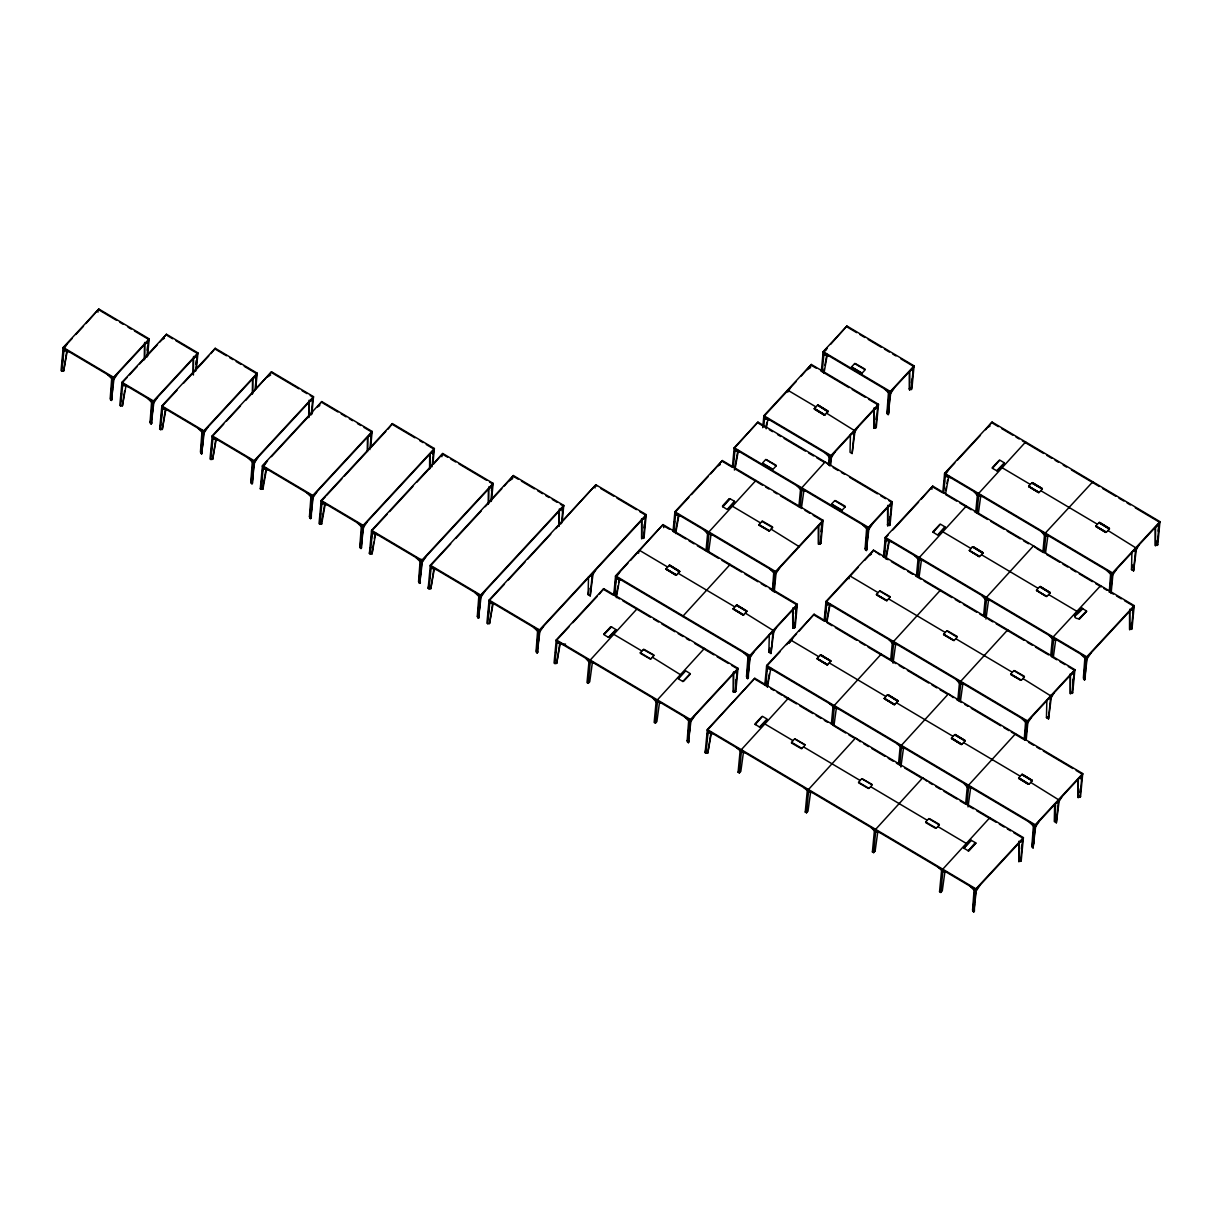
<?xml version="1.0" encoding="UTF-8"?>
<svg xmlns="http://www.w3.org/2000/svg" width="1221" height="1221" viewBox="0 0 1221 1221"><rect width="100%" height="100%" fill="white"/><g stroke="black" fill="none" stroke-linecap="round" stroke-linejoin="round"><path stroke-width="1.5" d="M144.368 359.798L144.505 343.086M144.643 359.157L144.78 342.445M193.132 373.84L193.269 358.989M193.391 375.061L193.559 356.486M252.396 394.108L252.518 379.258M252.671 393.467L252.808 378.617M308.699 417.582L308.821 402.732M308.974 416.941L309.111 400.229M367.353 450.518L367.46 437.515M367.613 451.724L367.872 436.767M429.578 467.582L429.685 454.578M429.838 468.788L429.96 453.937L433.501 451.724M488.324 504.288L488.446 489.438M488.598 503.647L488.736 486.935M558.943 526.327L559.065 511.477M559.218 525.686L559.355 508.974M641.574 518.849L641.666 538.629L644.047 537.774L646.23 514.636L595.879 484.768L489.102 600.06L486.904 623.198L487.805 623.733L489.545 623.549L492.963 604.502M641.666 538.629L641.834 520.054M560.424 642.612L556.7 663.385L554.96 663.568L554.059 663.034L556.257 639.896L603.708 588.659L738.003 668.314L735.82 691.452L733.439 692.307L733.348 672.542M733.439 692.307L733.623 671.886M792.643 610.332L792.765 628.25L795.146 627.396L797.328 604.273L663.018 524.603L615.567 575.839L613.736 595.253M792.765 628.25L792.933 607.829M818.391 526.358L818.513 544.276L820.878 543.437L823.076 520.299L722.344 460.546L674.892 511.782L673.046 531.196M818.513 544.276L818.665 525.717M762.728 427.671L763.873 415.705L811.324 364.453L878.479 404.288L876.281 427.426L873.915 428.281L873.793 410.363M873.915 428.281L874.083 407.86M732.371 467.139L734.203 447.725L757.936 422.115L892.23 501.77L890.048 524.908L887.667 525.763L887.56 507.844M887.667 525.763L887.85 505.341M821.351 371.062L823.183 351.648L846.916 326.022L914.071 365.857L911.873 388.995L909.508 389.85L909.386 371.932M909.508 389.85L909.66 371.276M1018.726 843.68L1018.833 861.599L1021.214 860.759L1023.396 837.621L754.792 678.281L707.341 729.532L705.158 752.655L706.043 753.189L707.798 753.021L711.202 733.974M1018.833 861.599L1019.016 841.177M1070.222 673.885L1070.329 693.665L1072.694 692.811L1074.892 669.673L873.427 550.167L825.976 601.419L824.144 620.833M1070.329 693.665L1070.481 675.091M1078.036 779.639L1078.158 797.557L1080.539 796.703L1082.722 773.565L814.117 614.224L766.666 665.476L764.819 684.889M1078.158 797.557L1078.311 778.983M1129.532 611.69L1129.639 629.609L1132.02 628.754L1134.202 605.616L932.752 486.111L885.301 537.362L883.47 556.776M1129.639 629.609L1129.822 609.187M1155.264 527.716L1155.387 545.634L1157.767 544.78L1159.95 521.642L992.078 422.054L944.611 473.305L942.78 492.719M1155.387 545.634L1155.539 527.06M593.223 572.603L590.216 595.909L588.125 594.658L588.507 576.755M589.117 588.324L588.125 594.658M773.977 630.204L770.97 653.51L768.894 652.273L769.291 634.386M769.856 647.74L768.894 652.273M850.442 434.401L850.03 452.304L852.121 453.525L855.112 430.219M1051.525 695.604L1048.534 718.91L1046.458 717.673L1046.855 699.786M1054.685 803.677L1054.288 821.565L1056.363 822.801L1059.37 799.496M1055.173 820.604L1055.539 804.502M1136.598 547.573L1133.592 570.879L1131.516 569.642L1131.913 551.755M1132.478 565.109L1131.516 569.642M111.706 378.357L110.211 398.534L111.401 400.442L114.133 377.426M112.408 389.209L112.027 399.771M112.958 381.868L113.232 378.205M154.014 401.083L151.267 424.099L150.076 422.176L151.587 402.014M152.014 416.529L152.549 409.188M202.091 430.051L200.442 452.06L201.633 453.968L204.38 430.952M202.091 450.076L202.778 440.903M254.731 460.821L251.999 483.852L250.809 481.929L252.304 461.752M252.625 483.165L252.869 474.45M253.419 467.109L253.831 461.599M313.385 495.619L310.638 518.635L309.447 516.727L310.958 496.55M311.263 517.963L311.508 509.233M311.92 503.724L312.332 498.229M363.751 525.488L361.004 548.519L359.813 546.596L361.324 526.419M361.63 547.832L361.599 542.78M362.011 537.271L362.561 529.945M422.497 560.347L419.765 583.363L418.574 581.455L420.207 559.447L420.818 562.24L415.934 557.509M420.635 573.962L421.184 566.62M481.257 595.192L478.51 618.223L477.319 616.3L478.83 596.123M479.258 610.653L479.807 603.311M537.728 629.151L536.08 651.159L537.271 653.082L540.018 630.051M537.881 647.344L538.43 640.002M691.101 719.673L688.369 742.704L687.179 740.781L688.675 720.604M689.239 733.302L689.789 725.961M748 656.562L746.489 676.724L747.679 678.647L750.427 655.631M748.565 669.245L748.32 677.976M749.114 661.904L749.526 656.41M772.374 590.918L773.748 572.588M773.9 590.766L774.16 587.103M774.709 579.761L775.259 572.435M828.601 463.919L829.151 456.578M829.975 465.598L830.249 461.935M869.062 527.518L866.33 550.534L865.124 548.626L866.635 528.449M866.956 549.862L867.063 542.963M867.475 537.469L868.024 530.128M890.887 391.59L888.155 414.621L886.965 412.698L888.461 392.521M888.781 413.934L889.025 405.219M889.437 399.71L889.987 392.368M976.495 888.98L973.763 911.995L972.572 910.088L974.068 889.911M974.389 911.324L974.495 904.425M974.907 898.931L975.457 891.589M1024.327 738.461L1025.701 720.131M1026.266 732.814L1026.8 725.472M1033.531 824.022L1031.882 846.031L1033.073 847.939L1035.82 824.923M1033.546 844.047L1034.233 834.874M1084.874 657.905L1083.378 678.082L1084.569 679.99L1087.301 656.974M1085.438 670.588L1085.194 679.319M1086.125 661.416L1086.4 657.753M1109.248 592.277L1110.622 573.931M1110.774 592.124L1111.186 586.614M1111.736 579.288L1112.148 573.778M67.094 351.892L63.69 370.94L61.935 371.108L61.05 370.589L63.217 347.436L98.809 309.005L149.176 338.873L147.512 356.425M62.21 364.285L62.912 356.791M63.278 353.052L63.797 347.558M61.935 371.108L64.057 348.763M67.353 343.712L63.629 349.298M69.093 351.755L63.889 350.503L67.414 350.152M97.939 312.225L98.107 310.47M86.019 323.519L98.809 309.005M107.57 374.588L112.454 379.319M110.501 399.923L112.622 377.579M111.401 400.442L113.584 377.304L149.176 338.873M117.704 373.58L113.98 379.166M126.145 384.997L122.436 405.784L120.681 405.952L119.795 405.433L121.978 382.295L166.468 334.249L197.939 352.915L196.459 368.605M120.772 401.007L121.49 393.513M122.008 387.896L122.527 382.402M120.681 405.952L122.787 383.608M127.839 386.599L122.634 385.348M144.902 344.2L148.306 342.094M147.161 350.244L147.512 346.505M146.886 357.081L148.474 340.354M147.451 398.229L152.32 402.976M150.381 423.565L152.488 401.221M151.267 424.099L153.449 400.961L197.939 352.915M162.195 339.575L164.453 338.232M157.57 397.222L153.846 402.823M166.468 334.249L160.043 341.911M165.705 410.393L162.301 429.426L160.546 429.609L159.661 429.075L161.844 405.937L215.232 348.29L257.204 373.183L255.723 388.873M160.653 424.649L159.661 429.075M161.004 420.909L161.706 413.415M162.24 407.799L162.408 406.059M160.546 429.609L162.668 407.265M167.704 410.256L162.5 409.004L166.025 408.653M193.681 358.241L197.069 356.135M195.925 364.285L196.291 360.546M195.665 371.123L197.237 354.395M197.802 428.113L202.686 432.845M200.748 453.449L202.854 431.105M201.633 453.968L203.815 430.845L257.204 373.183M210.974 353.617L215.232 348.29M207.936 427.106L204.212 432.692M216.376 438.537L212.668 459.31L210.912 459.478L210.027 458.959L212.21 435.821L271.535 371.764L313.507 396.657L311.843 414.209M211.004 454.533L211.889 445.161M212.607 437.667L212.775 435.928M210.912 459.478L213.034 437.133M218.071 440.125L212.866 438.888M252.93 378.51L256.334 376.404M248.168 457.982L253.052 462.728M255.723 378.937L256.242 373.458M255.097 389.514L256.502 374.664M251.099 483.318L253.22 460.973M251.999 483.852L254.182 460.714L313.507 396.657M258.303 456.975L254.579 462.576M267.262 377.091L270.665 374.984M268.345 469.948L263.126 468.696L266.651 468.345L262.927 489.133L261.187 489.3L260.287 488.766L262.469 465.628L321.779 401.572L372.146 431.44L370.665 447.13M245.665 400.412L271.535 371.764M261.096 486.217L261.981 476.862M262.515 471.23L263.034 465.75M261.187 489.3L263.293 466.956M266.605 461.904L263.797 466.147M309.234 401.984L312.637 399.878M311.218 414.85L312.805 398.122M306.822 492.765L311.691 497.512M317.506 406.898L319.78 405.555M309.752 518.116L311.859 495.772M310.638 518.635L312.82 495.497L372.146 431.44M321.779 401.572L317.842 406.532M316.941 491.758L313.217 497.359M325.397 503.189L321.672 523.977L319.917 524.145L319.032 523.611L321.215 500.473L392.399 423.611L434.371 448.504L432.89 464.194M319.841 521.062L320.543 513.568M321.077 507.951L321.779 500.595M319.917 524.145L322.039 501.8M325.32 496.932L321.138 501.266L363.11 526.175L434.294 449.297L433.409 448.779M327.075 504.792L321.871 503.54M357.173 522.649L362.057 527.38M360.119 547.985L362.225 525.64M370.665 437.194L371.016 433.455M369.856 449.649L371.443 432.921M361.004 548.519L363.186 525.381L434.371 448.504M367.307 521.642L363.583 527.228M375.458 534.813L372.054 553.861L370.299 554.029L369.414 553.495L371.581 530.357L442.765 453.495L493.131 483.363L491.468 500.915M370.574 547.206L369.414 553.495M371.108 541.59L371.81 534.096M370.299 554.029L372.42 531.684M377.457 534.676L372.252 533.424L375.763 533.073M388.11 429.12L392.399 423.611M418.864 582.844L420.986 560.5M419.765 583.363L421.947 560.225L493.131 483.363M432.89 454.258L433.241 450.518M432.081 466.712L433.669 449.984M426.068 556.501L422.344 562.087L421.733 559.294M434.523 567.933L430.815 588.705L429.059 588.888L428.174 588.354L430.341 565.216L513.385 475.534L563.751 505.402L562.27 521.092M429.151 583.928L428.174 588.354M429.685 578.311L430.387 570.817M429.059 588.888L431.166 566.544M441.895 456.7L442.063 454.96M433.638 464.056L442.765 453.495M436.218 569.535L431.013 568.284M474.694 592.353L479.578 597.1M488.858 488.69L492.261 486.584M477.625 617.689L479.746 595.344M478.51 618.223L480.708 595.085L563.751 505.402M491.468 490.995L491.819 487.24M490.842 501.556L492.429 484.829M484.829 591.346L481.089 596.947M488.247 615.033L488.949 607.539M489.484 601.922L489.652 600.183M487.805 623.733L489.911 601.388M494.963 604.38L489.743 603.128L493.269 602.777M509.111 480.86L512.515 478.754L512.683 476.999M504.365 485.989L513.385 475.534M533.455 627.212L538.339 631.944M536.385 652.548L538.492 630.204M537.271 653.082L539.468 629.944L646.23 514.636M543.574 626.205L539.85 631.791M559.477 510.729L562.881 508.623M562.27 511.156L562.622 507.417M561.462 523.611L563.049 506.883M555.57 652.991L556.104 647.374M556.639 641.758L556.807 640.018M554.96 663.568L557.066 641.223M556.898 642.963L562.103 644.215M595.009 487.973L595.161 486.233M555.921 528.617L595.879 484.768M589.804 576.281L592.612 574.832M590.216 595.909L592.322 573.565M585.561 658.119L588.949 661.98M595.741 569.886L593.055 574.343M589.117 660.24L587.011 682.585L588.263 683.333L589.743 681.745L592.475 661.828M589.743 660.607L637.286 608.577L637.209 609.371M588.263 683.333L590.384 660.988M593.94 663.095L590.72 662.194M599.435 593.971L603.708 588.659M611.568 626.816L603.968 634.706L608.546 637.423M608.363 637.316L615.949 629.578L611.553 626.968M609.111 637.362L616.056 629.868M614.361 594.551L614.712 590.811M615.247 585.195L615.964 577.701M614.621 595.756L616.391 577.167M621.428 580.158L616.223 578.907M638.614 553.235L638.781 551.495M641.971 519.963L645.36 517.857M639.224 551.007L639.3 550.213L667.628 567.032M644.047 527.884L644.398 524.145M643.421 538.461L645.527 516.117M640.262 652.747L643.482 649.404M640.353 653.357L650.183 659.019M640.384 652.762L650.869 658.989M643.36 649.541L653.998 655.479L650.885 658.836M644.062 649.358L653.891 655.021M630.479 560.454L663.018 524.603M663.675 527.655L663.842 525.915M652.701 697.954L656.104 701.816L661.095 702.93M666.117 568.788L676.617 575.015L665.994 568.925L669.245 565.277L679.593 571.794L669.123 565.415M656.272 700.076L654.166 722.42L655.418 723.153L656.883 721.58L659.371 703.479M656.898 700.442L704.425 648.412L704.364 649.19M655.418 723.153L657.539 700.808M673.855 528.632L674.572 521.138M675.274 513.644L675.442 511.904M673.946 531.7L675.701 513.11M680.753 516.101L675.534 514.85M676.495 574.999L679.731 571.504M682.646 616.468L730.173 564.438L730.097 565.231M678.189 678.51L685.118 671.016M682.676 681.562L690.277 673.671L685.714 670.802L678.296 678.8L682.692 681.41M680.631 674.816L652.38 657.219M683.439 681.455L690.384 673.961M684.538 716.834L689.422 721.58M704.196 530.006L707.6 533.867M687.469 742.17L689.59 719.825M705.997 550.717L707.753 532.127M688.369 742.704L690.552 719.566L738.003 668.314M708.394 532.493L755.921 480.464L755.845 481.257M707.264 551.465L709.019 532.875M718.07 465.857L720.329 464.529M694.673 715.827L690.949 721.428M712.591 534.981L709.355 534.081M710.729 473.794L722.344 460.546M734.401 501.358L727.167 509.478L722.786 506.7M727.762 509.264L734.676 501.923M706.318 746.367L705.158 752.655M706.852 740.75L707.554 733.256M733.714 458.959L734.416 451.465M706.043 753.189L708.149 730.845M733.272 467.643L735.027 449.053M713.201 733.836L707.997 732.585L711.507 732.234M740.063 452.045L734.859 450.793M736.385 605.265L733.149 608.76L743.635 614.987L746.886 611.339L736.263 605.25L746.764 611.477M733.745 673.641L737.133 671.535M757.936 422.115L734.126 448.519L868.436 528.189L892.169 502.564L888.888 500.625M735.637 683.439L735.988 679.7M736.874 670.329L737.041 668.589M735.195 692.139L737.301 669.795M755.189 481.074L756.471 481.623M764.254 417.567L764.422 415.812M763.781 426.617L764.682 417.017M743.864 652.777L748.748 657.524M762.576 463.583L772.405 469.246M736.645 747.74L740.552 751.068M759.019 524.648L769.505 530.876L758.882 524.786L762.133 521.138M758.989 525.244L768.818 530.906M769.734 420.024L764.514 418.772L768.04 418.421M766.284 459.584L776.113 465.247M743.558 751.449L740.826 771.367L739.361 772.954L738.095 772.206L740.216 749.862M746.794 678.113L748.9 655.769M761.996 521.428L772.511 527.503M740.842 750.228L788.369 698.198L788.293 698.992L784.096 696.504M747.679 678.647L749.877 655.509L797.328 604.273M762.698 521.245L772.527 526.907M739.361 772.954L741.468 750.61M753.998 651.77L750.259 657.371M745.039 752.731L740.674 751.983M1013.735 832.722L1023.32 838.415L975.869 889.651L707.264 730.311L754.792 678.281M776.083 465.995L772.969 469.352L762.469 463.125L765.72 459.478L776.205 465.857M772.618 527.518L769.383 531.013M754.96 723.885L761.889 716.544M769.612 568.803L774.48 573.549M759.462 726.953L755.234 724.45M787.514 390.873L787.591 390.079L815.918 406.883M787.804 392.139L787.957 390.399M790.491 387.668L788.69 390.705M772.893 590.399L774.648 571.81M760.195 727.151L767.139 719.657M773.778 590.949L775.61 571.535L823.076 520.299M765.46 684.187L766.162 676.693M766.696 671.077L767.215 665.582M774.236 592.124L776.174 571.657M765.72 685.393L767.475 666.788M770.558 633.882L772.908 632.905M770.97 653.51L773.076 631.165M773.519 630.677L745.268 613.079M779.731 567.796L776.007 573.397M772.527 669.78L767.307 668.528M776.495 627.472L773.809 631.944M807.05 369.78L810.454 367.674L810.622 365.934M797.084 485.866L801.113 490.094M801.251 376.037L811.324 364.453M798.9 506.578L800.655 487.988M801.281 488.354L825.091 461.95L829.929 465.644M800.152 507.325L801.907 488.736M789.254 643.345L789.407 641.788M793.055 609.584L796.458 607.478M790.155 642.383L790.384 639.85L818.711 656.654M799.267 546.703L771.016 529.105M805.478 490.842L801.754 490.476M814.3 408.638L817.536 405.143L827.899 411.66L817.536 405.143M792.826 637.911L791.04 640.964M794.596 623.122L794.245 626.877L795.146 627.396M795.482 613.766L795.848 610.012M794.505 628.082L796.626 605.738M821.977 370.36L822.328 366.621M822.862 360.989L823.58 353.51M822.237 371.566L824.007 352.961M791.437 742.979L801.281 748.656M829.044 355.967L823.839 354.716M824.786 415.018L828.021 411.523M795.146 738.98L804.99 744.642M825.014 452.808L829.883 457.539M818.803 525.61L822.206 523.504M821.061 531.669L821.58 526.053M820.253 544.108L822.359 521.764M814.117 614.224L799.053 631.196M801.846 748.595L805.082 745.1L794.596 738.873L791.483 742.231L801.968 748.458M829.196 465.415L830.051 455.799M830.066 465.644L831.013 455.54L878.479 404.288M830.692 464.88L831.577 455.647M830.601 344.353L846.916 326.022M835.133 451.801L831.409 457.387M803.8 787.576L807.692 790.903M830.707 661.263L820.207 655.036L830.829 661.126L827.579 664.773L817.078 658.562L820.314 655.067M831.654 504.563L841.498 510.225M810.713 791.284L807.981 811.202L806.516 812.789L805.25 812.041L807.356 789.697M807.997 790.063L855.524 738.033L860.362 741.742M835.362 500.564L845.207 506.227M806.516 812.789L808.623 790.445M825.304 614.514L826.007 607.02M826.373 603.266L826.525 601.526M825.03 621.336L826.8 602.731M851.556 367.506L861.385 373.168M854.685 363.553L851.449 367.048L861.95 373.275L865.185 369.78L854.578 363.537M812.194 792.551L808.958 791.651M831.837 605.723L826.632 604.471L830.143 604.12M855.265 363.492L865.094 369.169M842.185 510.042L845.283 506.837M851.709 433.913L854.059 432.936M845.161 506.974L834.676 500.595M852.121 453.525L854.41 429.807M854.669 430.708L826.419 413.11M829.532 703.601L833.439 706.928M857.63 427.503L854.502 432.448M831.348 724.328L833.104 705.723M833.729 706.089L881.272 654.059L881.196 654.853M834.37 706.471L832.6 725.06L845.619 732.997M849.022 578.8L849.19 577.06M849.633 576.587L849.709 575.793L878.036 592.597M837.927 708.592L833.577 707.844M862.499 524.664L867.383 529.41M874.205 409.615L877.609 407.509M876.098 419.414L876.464 415.659M877.35 406.303L877.502 404.563M875.655 428.113L877.762 405.769M865.43 550.015L867.551 527.67M866.33 550.534L868.513 527.396L892.23 501.77M884.325 388.751L889.209 393.483M869.169 555.494L871.428 554.151M872.633 523.656L868.894 529.258M873.427 550.167L879.914 554.853M887.255 414.087L889.376 391.743M888.155 414.621L890.338 391.483L914.071 365.857M894.459 387.744L890.72 393.345M858.592 782.814L868.421 788.491M876.51 594.963L886.339 600.625M890.14 597.069L886.904 600.717L876.403 594.505L879.517 591.147M862.301 778.815L872.13 784.477M880.204 590.949L890.048 596.626M887.972 507.097L891.376 504.99M884.096 556.074L884.63 550.457M885.149 544.825L885.851 537.469M884.355 557.28L886.11 538.675M889.514 520.634L889.865 516.895M889.422 525.595L891.528 503.25M891.162 541.666L885.942 540.415M869.123 788.293L872.237 784.935L861.736 778.708L858.516 782.203L869.108 788.445M909.798 371.184L913.201 369.078M890.017 597.206L879.532 590.979M911.522 382.845L911.873 379.105M912.942 367.872L913.094 366.117M911.248 389.682L913.354 367.338M870.955 827.411L875.61 832.02L879.334 832.386M888.857 639.545L892.887 643.788M877.624 832.936L875.136 851.037L873.656 852.624L872.405 851.876L874.511 829.532M890.674 660.271L892.429 641.666M875.136 829.898L922.679 777.869L926.8 781.15M893.055 642.032L940.582 590.002M873.656 852.624L875.778 830.28M891.925 661.019L893.68 642.414M897.252 644.535L893.513 644.154M894.749 704.456L884.355 698.259M897.969 701.129L894.734 704.609L884.233 698.397L887.484 694.734L897.832 701.251L887.362 694.871M896.687 743.436L900.594 746.764M914.605 555.57L918.635 559.813M898.503 764.148L900.259 745.558M916.406 576.297L918.161 557.692M900.884 745.924L948.412 693.894L953.25 697.603M918.803 558.073L966.33 506.028M899.755 764.895L901.51 746.306M917.673 577.045L919.428 558.44M898.87 804.273L898.946 803.494M905.082 748.412L901.357 748.046M923 560.561L919.764 559.645M931.882 489.331L932.05 487.591M921.138 499.374L932.752 486.111M932.92 531.715L939.849 524.374M944.81 526.938L937.575 535.042L933.195 532.28M938.171 534.829L945.085 527.487M943.772 488.263L944.474 480.784M945.176 473.412L945.008 475.152L948.732 469.566M943.68 493.223L945.436 474.618M921.947 778.479L918.406 776.174M950.472 477.609L945.268 476.358M925.747 822.649L935.576 828.326M946.672 630.814L957.157 637.209L954.044 640.552L943.558 634.34L946.794 630.845M943.65 634.783L953.494 640.46M928.891 818.543L925.655 822.038M929.456 818.65L939.285 824.312M947.359 630.784L957.203 636.446M936.156 828.265L939.376 824.923M936.278 828.128L925.777 822.069M939.254 824.908L928.769 818.681M938.094 867.246L942.002 870.573M956.012 679.38L959.416 683.241L960.072 680.967M973.915 491.529L977.319 495.375M962.011 744.306L951.525 737.927L961.873 744.444L965.124 740.796L954.517 734.706L965.002 740.933M945.023 870.955L942.276 890.872L940.811 892.459L939.56 891.712L941.666 869.367M957.813 700.106L959.584 681.501M975.732 512.24L977.487 493.635M972.527 546.871L969.306 550.366L979.914 556.455L983.027 553.098M942.291 869.734L989.819 817.704L989.758 818.497M960.21 681.867L1007.737 629.838L1007.661 630.631M977.99 493.101L978.723 494.581M978.113 494.017L1025.64 441.971L1025.579 442.765L1022.374 440.873M940.811 892.459L942.933 870.115M959.08 700.839L960.835 682.249M976.983 512.988L978.754 494.383M987.804 427.381L990.063 426.037M946.489 872.221L942.124 871.473M964.407 684.37L960.668 683.989L959.904 682.707M982.31 496.504L978.586 496.123L977.823 494.841L979.074 495.589M992.078 422.054L985.591 429.777M992.23 467.658L999.16 460.317M992.322 468.269L996.916 470.833M992.52 468.223L999.755 460.103L1004.334 462.82L996.733 470.726M963.842 783.272L967.246 787.133L972.237 788.247M981.745 595.405L985.149 599.267L985.82 596.993M965.658 803.983L967.414 785.393M983.561 616.132L985.316 597.527M997.465 470.924L1004.41 463.431M968.039 785.759L1015.567 733.729L1015.49 734.523L1011.293 732.035M985.942 597.908L1033.485 545.863L1037.606 549.145M966.91 804.731L968.665 786.141M984.828 616.88L986.583 598.275M963.598 847.649L970.512 840.307M963.857 848.366L971.29 840.201L963.69 848.091L968.268 850.808L975.503 842.704L968.253 850.976M983.928 656.257L984.004 655.463M990.139 600.396L986.415 600.015M969.932 886.125L974.816 890.872M972.862 911.477L974.984 889.132M973.763 911.995L975.945 888.857L1023.396 837.621M980.066 885.118L976.342 890.72M991.773 760.134L991.849 759.355M1009.675 572.283L1009.752 571.489M1010.805 674.618L1020.634 680.295M1013.949 670.512L1010.713 674.175L1021.321 680.25L1024.434 676.907M1031.73 482.951L1028.616 486.309L1039.117 492.536L1042.352 488.873L1031.73 482.951L1042.23 489.01M1014.514 670.619L1024.343 676.281M1024.327 676.877L1013.827 670.65M1021.428 718.192L1026.296 722.924M1041.07 531.349L1044.474 535.21M1018.665 777.93L1021.794 774.404L1032.279 780.631L1029.028 784.279L1018.68 777.762L1029.15 784.141M1024.709 739.773L1026.464 721.184M1039.559 586.843L1036.446 590.201L1046.946 596.413L1050.045 593.07L1039.682 586.706M1042.887 552.075L1044.642 533.47M1025.594 740.323L1027.426 720.909L1074.892 669.673M1045.268 533.852L1045.13 532.936M1026.235 739.621L1027.99 721.031M1044.138 552.823L1045.893 534.218M1019.138 842.933L1022.526 840.826M1031.547 717.185L1027.823 722.771M1049.465 536.34L1045.1 535.592M1021.382 848.992L1021.733 845.237M1020.588 861.431L1022.694 839.086M1032.142 780.921L1021.656 774.541M1029.257 822.084L1034.141 826.815M1048.9 635.241L1053.57 639.85L1057.294 640.231M1032.188 847.42L1034.294 825.075M1050.716 655.967L1052.471 637.362M1033.073 847.939L1035.271 824.801L1082.722 773.565M1053.097 637.728L1052.975 636.828M1051.968 656.7L1053.723 638.11M1048.122 699.282L1051.373 697.344L1054.059 692.887M1048.534 718.91L1050.823 695.192M1051.083 696.092L1022.832 678.494M1039.392 821.061L1035.652 826.663M1069.001 508.226L1069.077 507.432M1055.951 803.174L1058.302 802.197L1057.6 801.785L1059.202 801.235L1061.888 796.779M1074.404 615.643L1081.333 608.15M1074.663 616.361C1096.977 597.237 1063.522 617.887 1078.891 618.711M1056.363 822.801L1058.47 800.457M1058.912 799.969L1030.661 782.371M1070.619 674.999L1074.022 672.893M1072.694 682.921L1073.045 679.166M1072.069 693.482L1074.19 671.138M1092.719 482.6L1092.795 481.807L1045.344 533.058M1080.738 654.135L1085.622 658.867M1095.893 526.007L1106.394 532.234L1095.771 526.144L1099.022 522.496L1109.37 529.014L1098.869 522.786M1083.668 679.471L1085.79 657.127M1084.569 679.99L1086.751 656.852L1134.202 605.616M1078.448 778.876L1081.852 776.77M1090.872 653.128L1087.148 658.714M1079.99 792.429L1080.356 788.674M1081.241 779.319L1081.592 775.564M1079.898 797.374L1082.02 775.03M1100.564 586.492L1100.625 585.698L1053.174 636.95M1109.492 528.876L1106.257 532.356M1106.485 570.161L1111.369 574.893M1109.767 591.742L1111.522 573.153M1110.667 592.292L1112.499 572.893L1159.95 521.642M1111.11 593.467L1113.048 573M1116.62 569.154L1112.88 574.74M1133.18 551.266L1135.545 550.274L1134.828 549.862M1129.944 610.943L1133.332 608.836M1133.592 570.879L1135.698 548.534M1136.14 548.061L1107.89 530.463M1131.302 626.358L1131.653 622.603M1132.539 613.247L1132.905 609.493M1139.117 544.856L1136.43 549.313M1131.394 629.426L1133.5 607.081M1155.677 526.968L1159.08 524.862M1157.233 540.506L1156.867 544.245L1157.767 544.78M1158.119 531.135L1158.47 527.396M1157.126 545.451L1159.248 523.107M708.623 551.816L711.11 533.714M801.51 507.677L803.998 489.575M833.974 725.411L836.461 707.31M893.039 663.171L895.771 643.253M919.031 577.396L921.519 559.294M900.869 767.063L903.616 747.145M978.357 513.339L980.845 495.238M960.439 701.19L962.926 683.088M985.942 619.032L988.43 600.93M968.024 806.898L970.756 786.98M1045.497 553.174L1047.984 535.073M1053.341 657.051L1055.829 638.949M66.834 350.686L63.69 370.94M124.649 390.72L122.436 405.784M165.14 410.912L162.301 429.426M215.812 439.056L212.668 459.31M262.973 486.187L266.071 468.879M321.718 521.031L324.817 503.724M373.657 542.261L372.054 553.861M374.267 538.797L375.198 533.608M433.653 570.192L430.815 588.705M492.384 605.036L489.545 623.549M559.539 644.871L556.7 663.385M616.071 596.397L617.933 586.004M618.543 582.539L619.169 579.075M616.33 597.603L619.734 578.556M675.701 530.601L678.494 515.018M675.656 533.546L679.059 514.499M734.401 470.009L737.805 450.961M734.966 469.49L738.384 450.442M710.943 732.768L707.798 753.021M766.223 425.87L766.849 422.405M766.178 428.8L767.734 420.146M767.475 684.294L769.322 673.9M823.687 372.207L824.297 368.742M824.923 365.277L826.785 354.884M767.414 687.225L770.833 668.177M823.946 373.412L827.35 354.365M826.48 621.962L829.273 606.379M827.044 621.443L829.837 605.86M885.79 557.905L888.903 540.598M886.064 559.111L889.468 540.064M945.741 490.384L946.351 486.935M946.977 483.47L947.603 480.006M945.68 493.33L948.793 476.022M617.811 574.999L619.673 572.298M825.427 350.809L827.289 348.107M72.039 338.614L63.141 348.229L113.507 378.098L149.099 339.667L134.478 330.998M75.855 334.508L83.486 326.266M126.984 377.594L121.902 383.089L153.388 401.755L197.863 353.708L175.839 340.644M129.533 374.847L137.164 366.605M139.698 363.873L157.494 344.643M177.03 390.262L161.767 406.73L203.739 431.624L257.127 373.977L244.215 366.315M183.379 383.394L208.806 355.952M223.748 424.084L212.133 436.614L254.105 461.507L313.431 397.451L310.195 395.528M226.328 421.291L240.506 405.967M267.552 460.851L262.393 466.422L312.744 496.291L372.069 432.234L371.184 431.715M271.413 456.669L312.683 412.103M260.287 488.766L262.668 487.912L262.927 489.133M326.328 495.68L341.849 478.907M344.444 476.114L366.437 452.35M370.329 448.168L385.851 431.395M387.042 514.377L371.505 531.15L421.871 561.019L493.055 484.157L489.636 482.127M389.621 511.584L412.927 486.431M416.804 482.234L431.044 466.865M450.702 543.925L430.265 566.01L480.631 595.879L563.675 506.196L560.424 504.273M455.815 538.415L481.364 510.821M485.21 506.684L501.816 488.736M504.456 584.187L489.026 600.854L539.392 630.738L646.168 515.43L639.667 511.584M508.318 580.021L525.045 561.965M527.609 559.187L550.778 534.172M569.001 626.846L556.181 640.689L690.476 720.359L737.927 669.108L731.532 665.323M572.847 622.679L597.222 596.367M627.976 563.156L615.491 576.633L749.801 656.303L797.252 605.051L791.315 601.541M688.919 497.344L674.816 512.576L775.533 572.328L823 521.092L813.171 515.262M691.483 494.581L708.165 476.572M796.26 381.44L763.797 416.498L830.936 456.333L878.403 405.082L868.574 399.252M827.304 347.909L823.107 352.442L890.262 392.277L913.995 366.651L900.884 358.882M722.771 506.868L730.204 498.702M834.798 500.61L831.577 503.952L842.169 510.195M780.326 651.434L766.59 666.269L1035.194 825.594L1082.645 774.358L1076.098 770.466M786.568 644.688L796.55 633.897M858.378 567.139L825.9 602.212L1027.365 721.703L1074.816 670.466L1068.268 666.574M864.621 560.408L872.725 551.648M888.232 534.905L885.225 538.156L1086.675 657.646L1134.126 606.41L1124.541 600.717M892.917 529.838L918.574 502.136M954.807 463.018L944.535 474.099L1112.423 573.672L1159.874 522.435L1135.301 507.86M957.371 460.241L980.448 435.317M755.219 724.602L762.469 716.33L767.047 719.047L759.447 727.106M933.18 532.432L940.429 524.16L945.008 526.877M738.095 772.206L739.575 770.619M805.25 812.041L806.715 810.454M951.51 738.095L954.501 734.874M1078.876 618.864L1086.476 610.958L1082.081 608.348M872.405 851.876L873.87 850.289L875.136 851.037M1046.458 717.673L1047.343 716.712M939.56 891.712L941.025 890.124M367.857 436.95L371.276 434.661M657.86 702.014L656.608 701.266M969.001 787.347L967.749 786.599M876.113 831.486L874.847 830.738M150.076 422.176L151.602 422.039L151.892 423.428M909.233 388.644L910.988 388.461M886.965 412.698L888.476 412.545M250.809 481.929L252.32 481.776M873.641 427.075L876.281 427.426M309.447 516.727L310.973 516.575M359.813 546.596L361.324 546.443M887.408 524.557L890.048 524.908M418.574 581.455L420.085 581.303L420.39 582.692M865.124 548.626L866.651 548.473M477.319 616.3L478.846 616.147L479.151 617.536M562.087 644.398L565.537 644.062M733.18 691.101L735.82 691.452M687.179 740.781L688.69 740.628L688.995 742.017M972.572 910.088L974.083 909.935M1057.6 801.785L1058.76 801.724L1058.5 800.823M846.84 326.816L856.669 332.646M859.935 334.585L864.85 337.5M868.131 339.453L881.226 347.222M884.508 349.16L889.422 352.075M892.704 354.014L895.97 355.967M992.887 423.382L998.396 426.648M1001.586 428.54L1012.789 435.18M1015.979 437.072L1019.184 438.98M1026.205 443.147L1029.776 445.253M1030.478 445.68L1043.589 453.449M1046.87 455.402L1051.785 458.318M1055.051 460.256L1058.332 462.194M1063.247 465.109L1066.513 467.063M1071.428 469.963L1091.086 481.623M1092.093 482.234L1093.36 482.967M1094.367 483.577L1099.282 486.492M1102.548 488.431L1115.658 496.199M1118.924 498.153L1123.839 501.053M1127.12 503.006L1130.387 504.945M851.586 366.911L862.072 373.138M823.183 351.648L890.338 391.483M1001.922 467.597L1030.249 484.401M1040.735 490.628L1097.404 524.236M1028.738 486.172L1039.239 492.399M811.248 365.247L816.162 368.162M821.077 371.077L848.916 387.591M852.197 389.545L865.292 397.313M944.611 473.305L1112.499 572.893M1045.115 533.119L1046.382 533.867M932.676 486.904L942.276 492.597M945.466 494.49L956.654 501.129M959.859 503.021L965.628 506.456M966.254 506.822L971.168 509.737M974.45 511.675L987.545 519.459M990.826 521.398L1003.921 529.166M1007.203 531.104L1020.298 538.888M1023.58 540.827L1028.494 543.742M1038.323 549.572L1043.238 552.487M1046.504 554.426L1059.614 562.194M1062.88 564.148L1067.795 567.063M1071.076 569.001L1075.991 571.916M1079.257 573.855L1092.368 581.639M1095.649 583.577L1101.189 586.858M1103.753 588.385L1106.959 590.277M1110.148 592.185L1113.354 594.078M1116.543 595.97L1121.336 598.824M1131.134 628.22L1132.02 628.754M763.873 415.705L831.013 455.54M1039.575 586.675L1050.06 592.902M942.597 531.654L970.924 548.458M981.425 554.685L1038.079 588.293M1048.58 594.52L1076.907 611.324M758.745 423.428L766.055 427.762M769.322 429.7L772.603 431.639M777.518 434.554L780.784 436.508M784.065 438.446L805.356 451.083M808.638 453.022L813.552 455.937M816.818 457.875L824.389 462.362M833.195 467.597L838.11 470.512M841.391 472.451L844.657 474.389M849.572 477.304L877.426 493.818M880.692 495.772L885.607 498.687M734.203 447.725L868.513 527.396M885.301 537.362L1086.751 656.852M722.267 461.34L728.204 464.85M728.662 465.125L731.867 467.033M735.057 468.925L754.242 480.311M757.478 482.219L762.392 485.134M765.674 487.087L768.94 489.026M773.855 491.941L777.136 493.879M780.417 495.818L801.709 508.455M804.975 510.393L809.889 513.308M883.18 556.791L888.094 559.706M891.376 561.645L904.471 569.413M907.752 571.367L912.667 574.282M915.948 576.22L920.863 579.136M924.129 581.074L951.968 597.603M955.249 599.542L960.164 602.457M963.445 604.395L976.541 612.164M979.822 614.117L984.737 617.032M988.003 618.971L992.917 621.886M996.199 623.824L1024.037 640.338M1027.319 642.292L1032.233 645.207M1035.5 647.145L1048.61 654.914M1051.876 656.867L1056.791 659.783M1060.072 661.721L1064.987 664.636M819.993 542.902L820.878 543.437M1071.809 692.276L1072.694 692.811M734.599 501.312L730.005 498.748M732.188 506.089L760.515 522.893M888.522 598.824L945.191 632.432M955.677 638.659L1012.331 672.267M876.525 594.368L887.026 600.595M943.68 634.203L954.166 640.43M1010.835 674.038L1021.321 680.25M674.892 511.782L775.61 571.535M825.976 601.419L1027.426 720.909M595.802 485.561L596.687 486.08M600.671 488.446L613.675 496.153M616.91 498.092L636.416 509.645M662.942 525.396L669.505 529.273M672.771 531.227L685.881 538.995M689.148 540.934L694.062 543.849M697.344 545.787L718.635 558.424M721.916 560.363L741.559 572.023M744.841 573.962L757.951 581.745M761.217 583.684L766.132 586.599M769.413 588.537L790.704 601.175M814.926 615.552L823.87 620.848M827.136 622.786L832.05 625.701M835.332 627.64L856.623 640.277M859.905 642.215L864.819 645.131M868.085 647.084L895.924 663.598M899.205 665.537L904.12 668.452M907.401 670.39L928.693 683.027M931.959 684.966L936.873 687.881M940.155 689.834L947.71 694.306M956.531 699.541L961.446 702.457M964.727 704.395L967.994 706.349M971.275 708.287L1000.747 725.778M1004.028 727.716L1008.943 730.631M1016.116 734.889L1025.319 740.353M1028.601 742.292L1033.515 745.207M1036.782 747.145L1040.063 749.099M1043.345 751.037L1072.816 768.528M643.162 537.255L644.047 537.774M1079.639 796.168L1080.539 796.703M678.113 573.244L734.783 606.852M829.212 662.881L885.866 696.489M896.367 702.716L953.021 736.324M963.506 742.551L1020.176 776.159M513.308 476.327L518.192 479.212M521.428 481.15L534.432 488.858M537.683 490.781L542.551 493.666M545.802 495.604L549.053 497.527M552.304 499.45L557.173 502.35M733.272 608.623L743.757 614.85M817.215 658.424L827.701 664.651M392.323 424.404L414.926 437.805M419.765 440.689L423 442.597M426.221 444.52L432.677 448.351M442.689 454.288L447.558 457.173M450.808 459.096L455.692 461.996M458.943 463.919L486.553 480.296M615.567 575.839L749.877 655.509M766.666 665.476L1035.271 824.801M271.459 372.558L298.901 388.827M302.121 390.751L306.975 393.62M322.603 402.884L337.958 411.996M341.208 413.919L346.077 416.819M349.328 418.742L352.579 420.665M357.448 423.565L360.699 425.488M363.95 427.426L370.451 431.272M215.155 349.084L226.465 355.784M229.685 357.707L232.921 359.615M236.141 361.538L240.995 364.407M603.632 589.453L613.217 595.131M616.422 597.038L619.612 598.931M622.817 600.824L650.305 617.139M653.586 619.078L658.501 621.993M661.767 623.931L674.877 631.715M678.159 633.653L683.058 636.568M686.339 638.507L689.621 640.46M694.535 643.375L713.949 654.883M717.154 656.791L728.342 663.43M754.715 679.074L755.616 679.593M756.318 680.021L767.505 686.66M770.71 688.552L773.9 690.46M777.105 692.353L781.898 695.192M788.919 699.358L796.489 703.845M799.755 705.784L812.865 713.568M816.147 715.506L821.046 718.421M824.328 720.359L827.609 722.313M848.9 734.935L853.815 737.85M863.644 743.681L868.543 746.596M871.825 748.534L884.935 756.318M888.201 758.256L893.116 761.171M896.397 763.11L901.312 766.025M904.578 767.963L917.688 775.747M929.15 782.539L932.432 784.493M935.698 786.431L940.613 789.346M943.894 791.284L956.989 799.053M960.271 801.007L965.185 803.922M968.451 805.86L973.366 808.775M976.647 810.713L996.153 822.282M999.343 824.175L1004.135 827.029M1007.34 828.922L1010.53 830.814M167.277 335.577L172.695 338.782M98.733 309.798L116.606 320.39M119.856 322.329L123.107 324.252M127.976 327.136L131.227 329.075M1020.329 860.225L1021.214 860.759M975.686 842.811L971.275 840.353M613.553 634.187L641.88 650.991M764.651 723.824L792.978 740.628M803.464 746.855L860.118 780.463M870.619 786.675L927.273 820.298M937.774 826.51L966.101 843.314M63.217 347.436L113.584 377.304M121.978 382.295L153.449 400.961M161.844 405.937L203.815 430.845M212.21 435.821L254.182 460.714M262.469 465.628L312.82 495.497M321.215 500.473L363.186 525.381M371.581 530.357L421.947 560.225M430.341 565.216L480.708 595.085M489.102 600.06L539.468 629.944M556.257 639.896L690.552 719.566M707.341 729.532L975.945 888.857M537.606 651.007L537.912 652.396M321.413 522.756L321.672 523.977M201.953 451.907L202.259 453.296M985.652 598.733L985.79 599.648M603.876 634.248L610.805 626.755L603.876 634.248M666.101 569.23L675.915 575.213L666.101 569.23M669.81 565.216L679.624 571.214L669.81 565.216M722.511 506.15L729.456 498.656L722.511 506.15M733.256 609.065L743.07 615.048L733.256 609.065M736.965 605.051L746.779 611.034L736.965 605.051M814.407 409.081L824.206 415.064L814.407 409.081M814.438 408.501L824.908 414.881L814.438 408.501M818.116 405.082L827.914 411.065L818.116 405.082M817.2 658.852L826.999 664.835L817.2 658.852M820.909 654.853L830.707 660.836L820.909 654.853M884.355 698.687L894.154 704.67L884.355 698.687M888.064 694.688L897.862 700.671L888.064 694.688M951.495 738.522L961.309 744.505L951.495 738.522M969.413 550.656L979.211 556.639L969.413 550.656M972.42 546.84L982.905 553.235L972.42 546.84M955.204 734.523L965.017 740.506L955.204 734.523M973.122 546.657L982.92 552.64L973.122 546.657M968.833 850.747L975.777 843.253L968.833 850.747M1028.738 486.599L1038.537 492.582L1028.738 486.599M1032.432 482.6L1042.246 488.583L1032.432 482.6M1018.65 778.357L1028.464 784.34L1018.65 778.357M1036.568 590.491L1046.366 596.474L1036.568 590.491M1022.359 774.358L1032.172 780.341L1022.359 774.358M1040.277 586.492L1050.075 592.475L1040.277 586.492M1079.639 618.757L1086.583 611.263L1079.639 618.757M1095.878 526.434L1105.692 532.417L1095.878 526.434M1099.587 522.435L1109.401 528.418L1099.587 522.435"/></g></svg>
